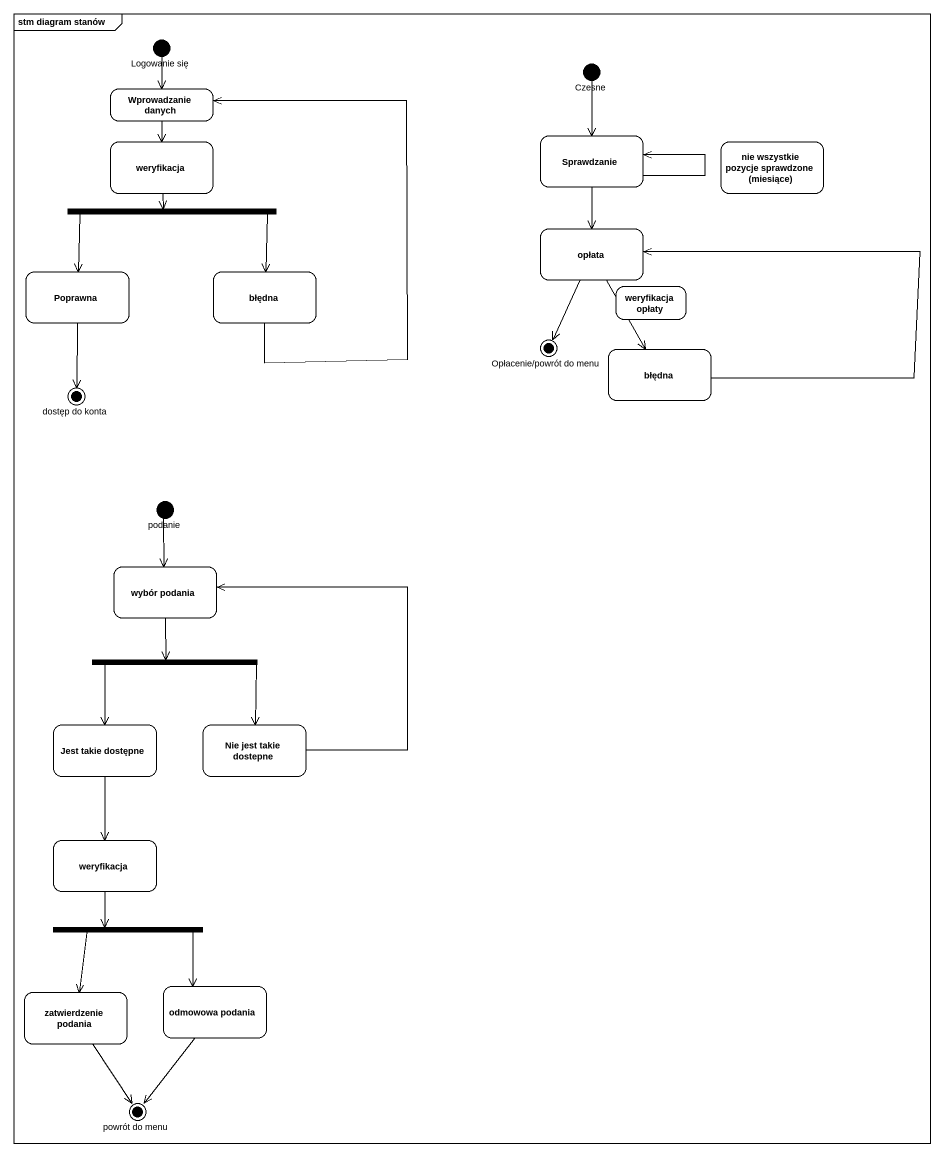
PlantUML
@startuml
mainframe stm diagram stanów
hide empty description
state "Logowanie się" as Logowanie_się <<start>>
state Czesne <<start>>
state "Wprowadzanie danych" as Wprowadzanie_danych
state weryfikacja
state Sprawdzanie
state "nie wszystkie pozycje sprawdzone (miesiące)" as nie_wszystkie_pozycje
state fork1 <<fork>>
state opłata
state Poprawna
state błędna
state "weryfikacja opłaty" as weryfikacja_opłaty
state "Opłacenie/powrót do menu" as Opłacenie_powrót_do_menu <<end>>
state "błędna" as błędna_2
state "dostęp do konta" as dostęp_do_konta <<end>>
state podanie <<start>>
state "wybór podania" as wybór_podania
state fork2 <<fork>>
state "Jest takie dostępne" as Jest_takie_dostępne
state "Nie jest takie dostepne" as Nie_jest_takie_dostepne
state "weryfikacja" as weryfikacja_2
state fork3 <<fork>>
state "zatwierdzenie podania" as zatwierdzenie_podania
state "odmowowa podania" as odmowowa_podania
state "powrót do menu" as powrót_do_menu <<end>>
Logowanie_się --> Wprowadzanie_danych
Czesne --> Sprawdzanie
Wprowadzanie_danych --> weryfikacja
weryfikacja --> fork1
Sprawdzanie --> Sprawdzanie
Sprawdzanie --> opłata
fork1 --> Poprawna
fork1 --> błędna
opłata --> Opłacenie_powrót_do_menu
opłata --> błędna_2
Poprawna --> dostęp_do_konta
błędna -up-> Wprowadzanie_danych
błędna_2 -up-> opłata
podanie --> wybór_podania
wybór_podania --> fork2
fork2 --> Jest_takie_dostępne
fork2 --> Nie_jest_takie_dostepne
Jest_takie_dostępne --> weryfikacja_2
Nie_jest_takie_dostepne -up-> wybór_podania
weryfikacja_2 --> fork3
fork3 --> zatwierdzenie_podania
fork3 --> odmowowa_podania
zatwierdzenie_podania --> powrót_do_menu
odmowowa_podania --> powrót_do_menu
@enduml
